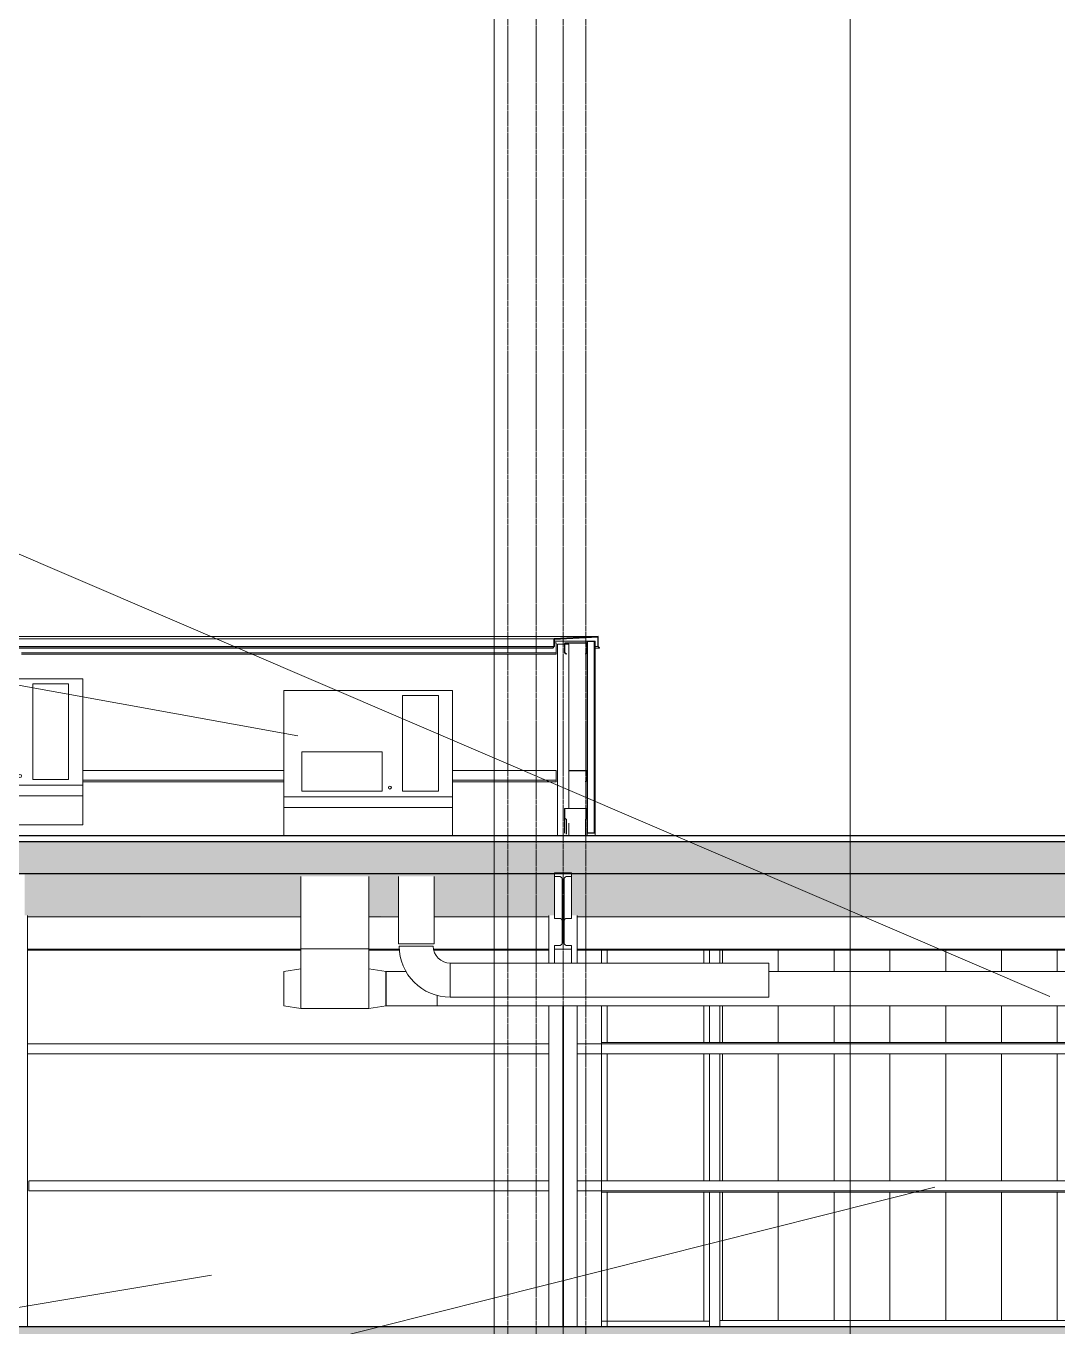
# Model space of a CAD drawing. Header units: inches. Extents: x -23445 to -52, y -314 to 853.
# Drawn here: x -22539.6 to -22175.5, y 0 to 458.8 of the extents above; entities that cross this region are included whole.
import ezdxf

# ---------------------------------------------------------------- set-up
doc = ezdxf.new("R2010")
doc.units = ezdxf.units.IN
doc.header["$MEASUREMENT"] = 0
doc.linetypes.add('Grid Line 1_2_', pattern=[0.875, 0.5, -0.125, 0.125, -0.125])
doc.linetypes.add('Hidden 1_8_', pattern=[0.1875, 0.125, -0.0625])
for name, color, linetype, lineweight in [('A-ANNO-IDEN', 131, 'Continuous', 9), ('A-CLNG', 13, 'Continuous', 9), ('A-CLNG-PATT', 13, 'Continuous', 9), ('A-FLOR', 192, 'Continuous', 9), ('A-FLOR-LEVL', 51, 'Continuous', 9), ('A-FLOR-PATT', 8, 'Continuous', 25), ('A-GLAZ-CWMG', 51, 'Continuous', 9), ('A-ROOF', 132, 'Continuous', 9), ('A-ROOF-PATT', 132, 'Continuous', 9), ('A-WALL', 113, 'Continuous', 9), ('A-WALL-PATT', 111, 'Continuous', 25), ('G-ANNO-SYMB', 111, 'Continuous', 9), ('M-EQPM', 50, 'Continuous', 9), ('M-HVAC-DUCT', 70, 'Continuous', 9), ('M-HVAC-DUCT-ANNO', 70, 'Continuous', 9), ('S-BEAM', 12, 'Continuous', 9), ('S-COLS', 52, 'Continuous', 9), ('S-GRID', 1, 'Continuous', 9)]:
    doc.layers.add(name, color=color, linetype=linetype, lineweight=lineweight)
pattern_1 = [(45, (-21811.89, 94.61), (-19.007, 19.007), []), (45, (-21811.89, 123.41), (-19.007, 19.007), [])]

# ---------------------------------------------------------------- blocks, each defined once
blk = doc.blocks.new('Struct_Xcel_Sports Complex_rvt-1-Building Section - North_South looking West _ Clinic')
at = {"layer": 'A-FLOR-PATT', "lineweight": 9}
h = blk.add_hatch(dxfattribs=at)
h.set_pattern_fill('FP_9', style=0, pattern_type=2)
h.set_pattern_definition([(50, (-21811.89, 94.61), (55.0854, -4.8198), [5.76, -63.36]), (355, (-21811.89, 94.61), (-10.6557, 57.7685), [4.608, -50.688]), (100.451, (-21807.3, 94.21), (44.4295, 52.9487), [4.895, -53.848]), (46.184, (-21811.89, 109.97), (81.9644, -12.712), [8.64, -95.04]), (96.636, (-21805.06, 108.91), (71.7815, 74.8124), [7.343, -80.772]), (351.184, (-21811.89, 109.97), (71.782, 74.8124), [6.912, -76.032]), (21, (-21804.21, 106.13), (45.842, -30.9215), [5.76, -63.36]), (326, (-21804.21, 106.13), (18.687, 55.6915), [4.608, -50.688]), (71.451, (-21800.39, 103.553), (64.529, 24.77), [4.895, -53.848]), (37.5, (-21811.89, 94.61), (0.9339, 25.5668), [2.534, -47.539, 2.534, -48.922, -50.88]), (37.5, (-21811.89, 94.61), (0.9339, 25.5668), [-101.53, 2.534, -48.346]), (7.5, (-21811.89, 94.61), (20.20404, 30.2913), [2.534, -26.803, 2.534, -46.387, -19.392]), (7.5, (-21811.89, 94.61), (20.20404, 30.2913), [-78.259, 2.534, -16.858]), (327.5, (-21829.017, 94.61), (40.9978, -1.7324), [2.534, -16.666, 2.534, -57.37, -79.488]), (327.5, (-21829.017, 94.61), (40.9978, -1.7324), [-79.104, 2.534, -76.954]), (317.5, (-21836.697, 94.61), (44.7889, 7.6878), [2.534, -22.426, 2.534, -37.248, -56.448]), (317.5, (-21836.697, 94.61), (44.7889, 7.6878), [-64.742, 2.534, -53.914])])
h.paths.add_polyline_path([(-21794.44, -6), (-20899.55, -6), (-20899.55, 0), (-22790.8, 0), (-22790.8, -6), (-21949.37, -6)], flags=0)
at = {"layer": 'A-FLOR', "color": 250, "lineweight": 25}
blk.add_line((-20899.55, 0), (-22790.8, 0), dxfattribs=at)
blk = doc.blocks.new('W-Wide Flange-Column - B3_D-1389301-Building Section - North_South looking West _ Clinic')
at = {"layer": 'S-COLS', "linetype": 'Hidden 1_8_'}
for p, q in [((-22350.21, 113.32), (-22350.21, 0)), ((-22349.9, 0), (-22349.9, 113.32))]:
    blk.add_line(p, q, dxfattribs=at)
blk = doc.blocks.new('W-Wide Flange - 2_-3_ deep-V6-Building Section - North_South looking West _ Clinic')
at = {"layer": 'S-BEAM'}
h = blk.add_hatch(dxfattribs=at)
h.set_pattern_fill('FP_1', color=256, style=0, pattern_type=2)
h.set_pattern_definition(pattern_1)
h.paths.add_polyline_path([(-22347.05, 133.21), (-22347.05, 134.57), (-22348.99, 134.59), (-22349.34, 134.76), (-22349.62, 135.15), (-22349.68, 135.46), (-22349.66, 158.18), (-22349.48, 158.53), (-22349.17, 158.78), (-22348.79, 158.87), (-22347.05, 158.87), (-22347.05, 160.23), (-22353.05, 160.23), (-22353.05, 158.87), (-22351.12, 158.85), (-22350.76, 158.67), (-22350.52, 158.36), (-22350.43, 157.98), (-22350.49, 135.15), (-22350.62, 134.9), (-22350.93, 134.65), (-22351.32, 134.57), (-22353.05, 134.57), (-22353.05, 133.21), (-22351.24, 133.21)], flags=0)
at = {"layer": 'S-BEAM', "lineweight": 15}
for p, q in [((-22347.05, 160.23), (-22353.05, 160.23)), ((-22353.05, 160.23), (-22353.05, 158.87)), ((-22353.05, 158.87), (-22351.32, 158.87)), ((-22350.43, 157.98), (-22350.43, 135.46)), ((-22349.68, 135.46), (-22349.68, 157.98)), ((-22348.79, 158.87), (-22347.05, 158.87)), ((-22347.05, 158.87), (-22347.05, 160.23)), ((-22351.32, 134.57), (-22353.05, 134.57)), ((-22353.05, 134.57), (-22353.05, 133.21)), ((-22353.05, 133.21), (-22347.05, 133.21)), ((-22347.05, 134.57), (-22348.79, 134.57)), ((-22347.05, 133.21), (-22347.05, 134.57))]:
    blk.add_line(p, q, dxfattribs=at)
at = {"layer": 'S-BEAM'}
for p, q in [((-22353.05, 144.08), (-22353.05, 158.87)), ((-22347.05, 144.08), (-22347.05, 158.87)), ((-22351.32, 144.08), (-22353.05, 144.08)), ((-22347.05, 144.08), (-22348.79, 144.08)), ((-22353.05, 128.32), (-22353.05, 133.21)), ((-22347.05, 128.32), (-22347.05, 133.21))]:
    blk.add_line(p, q, dxfattribs=at)
at = {"layer": 'S-BEAM', "lineweight": 15, "flags": 128}
for points in [[(-22351.32, 158.87), (-22351.12, 158.85), (-22350.93, 158.78), (-22350.76, 158.67), (-22350.62, 158.53), (-22350.52, 158.36), (-22350.45, 158.18), (-22350.43, 157.98)], [(-22349.68, 157.98), (-22349.66, 158.18), (-22349.59, 158.36), (-22349.48, 158.53), (-22349.34, 158.67), (-22349.17, 158.78), (-22348.99, 158.85), (-22348.79, 158.87)], [(-22350.43, 135.46), (-22350.45, 135.26), (-22350.52, 135.07), (-22350.62, 134.9), (-22350.76, 134.76), (-22350.93, 134.65), (-22351.12, 134.59), (-22351.32, 134.57)], [(-22348.79, 134.57), (-22348.99, 134.59), (-22349.17, 134.65), (-22349.34, 134.76), (-22349.48, 134.9), (-22349.59, 135.07), (-22349.66, 135.26), (-22349.68, 135.46)]]:
    blk.add_lwpolyline(points, dxfattribs=at)
at = {"layer": 'S-BEAM'}
for centre, major_axis, start_param, end_param in [((-22351.32, 143.19), (-0.89, 0), 3.141593, 4.712389), ((-22348.79, 143.19), (0.89, 0), 1.570796, 3.141593)]:
    blk.add_ellipse(centre, major_axis=major_axis, ratio=0.999133, start_param=start_param, end_param=end_param, dxfattribs=at)
blk = doc.blocks.new('Girt_C - 8_D-1405485-Building Section - North_South looking West _ Clinic')
at = {"layer": 'S-BEAM'}
for p, q in [((-22355.05, 51.55), (-22538.55, 51.55)), ((-22538.55, 48.05), (-22538.55, 51.37)), ((-22113.8, 51.55), (-22345.05, 51.55)), ((-22538.55, 48.05), (-22355.05, 48.05)), ((-22345.05, 48.05), (-22113.8, 48.05)), ((-22113.8, 47.57), (-22336.55, 47.57))]:
    blk.add_line(p, q, dxfattribs=at)
blk = doc.blocks.new('Girt_C - 8_D-1405486-Building Section - North_South looking West _ Clinic')
at = {"layer": 'S-BEAM'}
for p, q in [((-22355.05, 99.82), (-22539.05, 99.82)), ((-22113.8, 99.82), (-22345.05, 99.82)), ((-22113.8, 100.3), (-22336.55, 100.3)), ((-22539.05, 96.32), (-22355.05, 96.32)), ((-22345.05, 96.32), (-22113.8, 96.32))]:
    blk.add_line(p, q, dxfattribs=at)
blk = doc.blocks.new('W-Wide Flange-Column - B4_F-1389255-Building Section - North_South looking West _ Clinic')
at = {"layer": 'S-COLS'}
for p, q in [((-22547.05, 0), (-22547.05, 145.18)), ((-22539.05, 145.18), (-22539.05, 0))]:
    blk.add_line(p, q, dxfattribs=at)
at = {"layer": 'S-COLS', "linetype": 'Hidden 1_8_'}
for p, q in [((-22543.21, 118.48), (-22543.21, 0)), ((-22542.9, 0), (-22542.9, 118.48))]:
    blk.add_line(p, q, dxfattribs=at)
blk = doc.blocks.new('Rectangular Mullion - Profile_Polycarbonate_Lower-1212627-Building Section - North_South looking West _ Clinic')
at = {"layer": 'A-GLAZ-CWMG'}
for p, q in [((-22294.74, 0), (-22294.74, 2.24)), ((-22294.74, 2.24), (-22113.8, 2.24)), ((-22103.8, 2.24), (-21872.55, 2.24)), ((-21862.55, 2.24), (-21726.55, 2.24)), ((-21726.55, 2.24), (-21726.55, 0))]:
    blk.add_line(p, q, dxfattribs=at)
blk = doc.blocks.new('Rectangular Mullion - Profile_Polycarbonate_Upper and left-1180549-Building Section - North_South looking West _ Clinic')
at = {"layer": 'A-GLAZ-CWMG'}
for p, q in [((-22294.74, 132.85), (-22294.74, 128.32)), ((-22294.74, 113.32), (-22294.74, 100.3)), ((-22294.74, 96.33), (-22294.74, 51.53)), ((-22294.74, 47.57), (-22294.74, 0)), ((-22298.37, 0), (-22298.37, 2))]:
    blk.add_line(p, q, dxfattribs=at)
blk = doc.blocks.new('Rectangular Mullion - Exterior 2_ x 4_5_-1142339-Building Section - North_South looking West _ Clinic')
at = {"layer": 'A-GLAZ-CWMG'}
for p, q in [((-22300.37, 96.33), (-22300.37, 51.55)), ((-22298.37, 51.55), (-22298.37, 96.33)), ((-22300.37, 47.57), (-22300.37, 2)), ((-22298.37, 2), (-22298.37, 47.57)), ((-22298.37, 2), (-22300.37, 2))]:
    blk.add_line(p, q, dxfattribs=at)
blk = doc.blocks.new('Rectangular Mullion - Exterior 2_ x 4_5_-1142340-Building Section - North_South looking West _ Clinic')
at = {"layer": 'A-GLAZ-CWMG'}
for p, q in [((-22300.37, 132.85), (-22300.37, 128.32)), ((-22298.37, 128.32), (-22298.37, 132.85)), ((-22300.37, 113.32), (-22300.37, 100.3)), ((-22298.37, 100.3), (-22298.37, 113.32))]:
    blk.add_line(p, q, dxfattribs=at)
blk = doc.blocks.new('Rectangular Mullion - Exterior 2_ x 4_5_-1146634-Building Section - North_South looking West _ Clinic')
at = {"layer": 'A-GLAZ-CWMG'}
for p, q in [((-22334.55, 128.32), (-22334.55, 132.85)), ((-22334.55, 100.3), (-22334.55, 113.32))]:
    blk.add_line(p, q, dxfattribs=at)
blk = doc.blocks.new('Rectangular Mullion - Exterior 2_ x 4_5_-1146635-Building Section - North_South looking West _ Clinic')
at = {"layer": 'A-GLAZ-CWMG'}
for p, q in [((-22334.55, 51.55), (-22334.55, 96.33)), ((-22334.55, 0), (-22334.55, 47.57))]:
    blk.add_line(p, q, dxfattribs=at)
blk = doc.blocks.new('Girt_C - 8_D-1405601-Building Section - North_South looking West _ Clinic')
at = {"layer": 'S-BEAM'}
h = blk.add_hatch(dxfattribs=at)
h.set_pattern_fill('FP_1', color=256, style=0, pattern_type=2)
h.set_pattern_definition(pattern_1)
h.paths.add_polyline_path([(-22342.13, 237.31), (-22341.55, 237.8), (-22341.55, 241.11), (-22341.66, 241.11), (-22341.66, 237.85), (-22342.2, 237.4)], flags=0)
h.paths.add_polyline_path([(-22348.98, 237.31), (-22348.91, 237.4), (-22349.44, 237.85), (-22349.44, 241.11), (-22349.55, 241.11), (-22349.55, 237.8), (-22349.42, 237.69)], flags=0)
h.paths.add_polyline_path([(-22341.74, 241.19), (-22341.74, 241.3), (-22349.37, 241.3), (-22349.37, 241.19), (-22346.39, 241.19)], flags=0)
at = {"layer": 'S-BEAM', "lineweight": 15}
for p, q in [((-22349.55, 241.11), (-22349.55, 237.8)), ((-22349.44, 237.85), (-22349.44, 241.11)), ((-22341.74, 241.3), (-22349.37, 241.3)), ((-22349.37, 241.19), (-22341.74, 241.19)), ((-22341.66, 241.11), (-22341.66, 237.85)), ((-22341.55, 237.8), (-22341.55, 241.11)), ((-22349.55, 237.8), (-22348.98, 237.31)), ((-22348.91, 237.4), (-22349.44, 237.85)), ((-22348.98, 237.31), (-22348.91, 237.4)), ((-22341.66, 237.85), (-22342.2, 237.4)), ((-22342.2, 237.4), (-22342.13, 237.31)), ((-22342.13, 237.31), (-22341.55, 237.8))]:
    blk.add_line(p, q, dxfattribs=at)
for centre, radius, start, end in [((-22349.37, 241.11), 0.188, 90, 180), ((-22349.37, 241.11), 0.0782, 90, 177.8773), ((-22341.74, 241.11), 0.188, 0, 90), ((-22341.74, 241.11), 0.0782, 3.0424, 90)]:
    blk.add_arc(centre, radius, start, end, dxfattribs=at)
blk = doc.blocks.new('Girt_C - 8_D-1405602-Building Section - North_South looking West _ Clinic')
at = {"layer": 'S-BEAM', "lineweight": 15}
for p, q in [((-22349.55, 182.73), (-22349.55, 179.41)), ((-22349.55, 179.41), (-22348.98, 178.93)), ((-22349.44, 179.47), (-22349.44, 182.73)), ((-22348.91, 179.02), (-22349.44, 179.47)), ((-22341.74, 182.92), (-22349.37, 182.92)), ((-22349.37, 182.81), (-22341.74, 182.81)), ((-22348.98, 178.93), (-22348.91, 179.02)), ((-22341.66, 179.47), (-22342.2, 179.01)), ((-22342.2, 179.01), (-22342.13, 178.93)), ((-22342.13, 178.93), (-22341.55, 179.41)), ((-22341.66, 182.73), (-22341.66, 179.47)), ((-22341.55, 179.41), (-22341.55, 182.73))]:
    blk.add_line(p, q, dxfattribs=at)
at = {"layer": 'S-BEAM'}
for p, q in [((-22349.55, 174.21), (-22349.55, 179.41)), ((-22348.91, 179.02), (-22348.91, 173.86)), ((-22342.2, 179.01), (-22342.2, 173.24)), ((-22348.98, 178.93), (-22348.98, 173.78)), ((-22342.13, 178.93), (-22342.13, 173.24))]:
    blk.add_line(p, q, dxfattribs=at)
at = {"layer": 'S-BEAM', "lineweight": 15, "flags": 128}
for points in [[(-22349.37, 182.92), (-22349.44, 182.9), (-22349.5, 182.86), (-22349.54, 182.8), (-22349.55, 182.73)], [(-22349.44, 182.73), (-22349.43, 182.77), (-22349.4, 182.8), (-22349.37, 182.81)], [(-22341.55, 182.73), (-22341.57, 182.8), (-22341.61, 182.86), (-22341.67, 182.9), (-22341.74, 182.92)], [(-22341.74, 182.81), (-22341.7, 182.8), (-22341.67, 182.77), (-22341.66, 182.73)]]:
    blk.add_lwpolyline(points, dxfattribs=at)
blk = doc.blocks.new('Girt_C - 8_D-1405603-Building Section - North_South looking West _ Clinic')
at = {"layer": 'S-BEAM'}
for p, q in [((-22352.55, 241.3), (-22353.18, 241.3)), ((-22352.55, 241.3), (-22352.55, 241.11)), ((-22352.55, 241.11), (-22352.55, 237.8)), ((-22785.05, 237.8), (-22545, 237.8)), ((-22544.99, 237.31), (-22785.05, 237.31)), ((-22541.1, 237.8), (-22352.55, 237.8)), ((-22352.55, 237.31), (-22541.1, 237.31)), ((-22352.55, 237.8), (-22352.55, 237.31))]:
    blk.add_line(p, q, dxfattribs=at)
blk = doc.blocks.new('Carrier_48TC_Standard_Efficiency_Gas_Heat_Electric_Cooling_Packaged_Rooftop_Unit_3_to_15_nominal_tons - 7_5 ton 48TC__08-873531-Building Section - North_South looking West _ Clinic')
at = {"layer": 'M-EQPM'}
for p, q in [((-22448.55, 224.5), (-22389.05, 224.5)), ((-22448.55, 183.25), (-22448.55, 224.5)), ((-22394.05, 222.75), (-22406.68, 222.75)), ((-22406.68, 222.75), (-22406.68, 189)), ((-22394.05, 189), (-22394.05, 222.75)), ((-22389.05, 224.5), (-22389.05, 183.25)), ((-22413.93, 202.88), (-22442.3, 202.88)), ((-22442.3, 202.88), (-22442.3, 189)), ((-22413.93, 189), (-22413.93, 202.88)), ((-22442.3, 189), (-22413.93, 189)), ((-22406.68, 189), (-22394.05, 189)), ((-22448.55, 187), (-22389.05, 187)), ((-22448.55, 173.24), (-22448.55, 187)), ((-22389.05, 187), (-22389.05, 173.24)), ((-22389.05, 183.25), (-22448.55, 183.25))]:
    blk.add_line(p, q, dxfattribs=at)
for start, end in [(0, 180), (180, 0)]:
    blk.add_arc((-22411.18, 190.25), 0.523, start, end, dxfattribs=at)
blk = doc.blocks.new('Carrier_48TC_Standard_Efficiency_Gas_Heat_Electric_Cooling_Packaged_Rooftop_Unit_3_to_15_nominal_tons - 7_5 ton 48TC__08-V9-Building Section - North_South looking West _ Clinic')
at = {"layer": 'M-EQPM'}
for p, q in [((-22579.05, 228.58), (-22519.55, 228.58)), ((-22579.05, 187.33), (-22579.05, 228.58)), ((-22524.55, 226.83), (-22537.18, 226.83)), ((-22537.18, 226.83), (-22537.18, 193.08)), ((-22524.55, 193.08), (-22524.55, 226.83)), ((-22519.55, 228.58), (-22519.55, 187.33)), ((-22544.43, 206.96), (-22572.8, 206.96)), ((-22572.8, 206.96), (-22572.8, 193.08)), ((-22544.43, 193.08), (-22544.43, 206.96)), ((-22572.8, 193.08), (-22544.43, 193.08)), ((-22537.18, 193.08), (-22524.55, 193.08)), ((-22579.05, 191.08), (-22519.55, 191.08)), ((-22579.05, 177.08), (-22579.05, 191.08)), ((-22519.55, 191.08), (-22519.55, 177.08)), ((-22519.55, 187.33), (-22579.05, 187.33)), ((-22519.55, 177.08), (-22579.05, 177.08))]:
    blk.add_line(p, q, dxfattribs=at)
for start, end in [(0, 180), (180, 0)]:
    blk.add_arc((-22541.68, 194.33), 0.523, start, end, dxfattribs=at)
blk = doc.blocks.new('W-Wide Flange - W12X19-1098423-Building Section - North_South looking West _ Clinic')
at = {"layer": 'S-BEAM'}
for p, q in [((-22442.55, 144.7), (-22539.05, 144.7)), ((-22408.18, 144.7), (-22418.55, 144.7)), ((-22355.05, 144.7), (-22395.55, 144.7)), ((-22113.8, 144.7), (-22345.05, 144.7)), ((-22539.05, 133.2), (-22442.55, 133.2)), ((-22418.55, 133.2), (-22407.78, 133.2)), ((-22395.72, 133.2), (-22355.05, 133.2)), ((-22345.05, 133.2), (-22113.8, 133.2)), ((-22442.55, 132.85), (-22539.05, 132.85)), ((-22407.75, 132.85), (-22418.55, 132.85)), ((-22355.05, 132.85), (-22395.67, 132.85)), ((-22113.8, 132.85), (-22345.05, 132.85))]:
    blk.add_line(p, q, dxfattribs=at)
blk = doc.blocks.new('Girt_C - 8_D-V11-Building Section - North_South looking West _ Clinic')
at = {"layer": 'S-BEAM'}
for p, q in [((-22579.05, 196.3), (-22785.05, 196.3)), ((-22785.05, 192.8), (-22579.05, 192.8)), ((-22448.55, 196.3), (-22519.55, 196.3)), ((-22519.55, 192.8), (-22448.55, 192.8)), ((-22352.55, 196.3), (-22389.05, 196.3)), ((-22389.05, 192.8), (-22352.55, 192.8)), ((-22352.55, 196.3), (-22352.55, 196.11)), ((-22352.55, 196.11), (-22352.55, 192.8)), ((-22352.55, 192.8), (-22352.55, 192.31)), ((-22579.05, 192.31), (-22785.05, 192.31)), ((-22448.55, 192.31), (-22519.55, 192.31)), ((-22352.55, 192.31), (-22389.05, 192.31))]:
    blk.add_line(p, q, dxfattribs=at)
blk = doc.blocks.new('Girt_C - 8_D-1405609-Building Section - North_South looking West _ Clinic')
at = {"layer": 'S-BEAM'}
for p, q in [((-22341.74, 196.3), (-22348.1, 196.3)), ((-22348.1, 196.19), (-22341.74, 196.19)), ((-22341.66, 192.85), (-22342.2, 192.4)), ((-22342.13, 192.31), (-22341.55, 192.8)), ((-22341.66, 196.11), (-22341.66, 192.85)), ((-22342.2, 192.4), (-22342.13, 192.31))]:
    blk.add_line(p, q, dxfattribs=at)
for radius, start in [(0.187, 0), (0.0782, 3.0424)]:
    blk.add_arc((-22341.74, 196.11), radius, start, 90, dxfattribs=at)
blk = doc.blocks.new('Rectangular Mullion - Exterior 2_ x 4_5_-1146644-Building Section - North_South looking West _ Clinic')
at = {"layer": 'A-GLAZ-CWMG'}
blk.add_line((-22299.37, 2), (-22336.55, 2), dxfattribs=at)
blk = doc.blocks.new('Rectangular Elbow - Radius - 1 W-1557176-Building Section - North_South looking West _ Clinic')
at = {"layer": 'M-HVAC-DUCT'}
for p, q in [((-22405.41, 125.32), (-22412.55, 125.32)), ((-22394.55, 116.99), (-22394.55, 113.32)), ((-22412.55, 113.32), (-22394.55, 113.32))]:
    blk.add_line(p, q, dxfattribs=at)
blk = doc.blocks.new('Rectangular Elbow - Radius - 1 W-1463498-Building Section - North_South looking West _ Clinic')
at = {"layer": 'M-HVAC-DUCT'}
for p, q in [((-22442.55, 133.32), (-22418.55, 133.32)), ((-22442.55, 112.32), (-22442.55, 133.32)), ((-22418.55, 112.32), (-22418.55, 133.32)), ((-22442.55, 112.32), (-22418.55, 112.32)), ((-22418.55, 112.32), (-22442.55, 112.32))]:
    blk.add_line(p, q, dxfattribs=at)
blk = doc.blocks.new('Rectangular Transition - Angle - 45 Degree-1559737-Building Section - North_South looking West _ Clinic')
at = {"layer": 'M-HVAC-DUCT'}
for p, q in [((-22442.55, 126.32), (-22448.55, 125.32)), ((-22448.55, 113.32), (-22448.55, 125.32)), ((-22412.55, 125.32), (-22418.55, 126.32)), ((-22412.55, 125.32), (-22412.55, 113.32)), ((-22448.55, 113.32), (-22442.55, 112.32)), ((-22442.55, 112.32), (-22418.55, 112.32)), ((-22412.55, 113.32), (-22418.55, 112.32))]:
    blk.add_line(p, q, dxfattribs=at)
blk = doc.blocks.new('Rectangular Elbow - Radius - 1 W-1464269-Building Section - North_South looking West _ Clinic')
at = {"layer": 'M-HVAC-DUCT'}
for p, q in [((-22407.87, 134.32), (-22395.87, 134.32)), ((-22389.87, 128.32), (-22389.87, 116.32))]:
    blk.add_line(p, q, dxfattribs=at)
for radius in [18, 6]:
    blk.add_arc((-22389.87, 134.32), radius, 180, 270, dxfattribs=at)

msp = doc.modelspace()

# ---------------------------------------------------------------- hatches: boundary and pattern name
at = {"layer": 'A-CLNG-PATT'}
h = msp.add_hatch(dxfattribs=at)
h.set_pattern_fill('FP_4', color=256, style=0, pattern_type=2)
h.set_pattern_definition([(161.57, (-21810.93, 95.57), (-7.6802237, -0.0009796), [0, -54.643, 6.067, 0]), (18.43, (-21812.85, 95.57), (-7.6802237, 0.0009796), [0, -54.643, 6.067, 0]), (108.43, (-21810.93, 95.57), (3.838295, -19.2013653), [18.211, -42.499]), (71.57, (-21812.85, 95.57), (3.838295, 19.2013653), [18.211, -42.499])])
h.paths.add_polyline_path([(-22786.55281, 159.97351), (-20891.55281, 159.97351), (-20891.55281, 171.10816), (-22786.55281, 171.10816), (-22786.55281, 164.44918)], flags=0)
at = {"layer": 'A-CLNG-PATT', "lineweight": 5}
h = msp.add_hatch(color=256, dxfattribs=at)
h.paths.add_polyline_path([(-20907.55281, 144.60753), (-20907.55281, 145.17003), (-20905.55281, 145.21581), (-20905.55281, 159.97351), (-21140.80281, 159.97351), (-21140.80281, 145.15961), (-21138.80281, 145.15961), (-21138.80281, 144.86816), (-20908.05281, 144.86816), (-20908.05281, 144.60753)], flags=0)
h.paths.add_polyline_path([(-21621.30281, 144.86816), (-21481.42781, 144.91868), (-21481.42781, 159.97351), (-21623.30281, 159.97351), (-21623.30281, 145.15961), (-21621.30281, 145.15961), (-21621.30281, 144.91868)], flags=0)
h.paths.add_polyline_path([(-22549.74712, 144.86816), (-22547.05281, 144.91868), (-22547.05281, 145.18045), (-22546.05281, 145.18045), (-22546.05281, 159.97351), (-22780.30281, 159.97351), (-22780.30281, 148.82107), (-22613.05281, 148.82107), (-22613.05281, 144.86816), (-22569.114, 144.86816)], flags=0)
h.paths.add_polyline_path([(-22356.07837, 144.86816), (-22355.05281, 144.91868), (-22355.05281, 145.15961), (-22353.05281, 145.15961), (-22353.05281, 159.97351), (-22540.05281, 159.97351), (-22540.05281, 145.18045), (-22539.05281, 145.18045), (-22539.05281, 144.86816), (-22442.55281, 144.91868), (-22442.55281, 158.90701), (-22418.55281, 158.90701), (-22418.55281, 144.86816), (-22408.17781, 144.91868), (-22408.17781, 158.90701), (-22395.55281, 158.90701), (-22395.55281, 144.86816), (-22375.44525, 144.86816)], flags=0)
h.paths.add_polyline_path([(-22103.80281, 144.86816), (-21872.55281, 144.91868), (-21872.55281, 145.15961), (-21870.55281, 145.15961), (-21870.55281, 159.97351), (-22105.80281, 159.97351), (-22105.80281, 145.15961), (-22103.80281, 145.15961), (-22103.80281, 144.91868)], flags=0)
h.paths.add_polyline_path([(-21368.36775, 144.86816), (-21148.80281, 144.91868), (-21148.80281, 145.15961), (-21146.80281, 145.15961), (-21146.80281, 159.97351), (-21382.05281, 159.97351), (-21382.05281, 145.15961), (-21380.05281, 145.15961), (-21380.05281, 144.86816), (-21378.05119, 144.86816)], flags=0)
h.paths.add_polyline_path([(-22113.80281, 144.86816), (-22113.80281, 145.15961), (-22111.80281, 145.15961), (-22111.80281, 159.97351), (-22347.05281, 159.97351), (-22347.05281, 145.15961), (-22345.05281, 145.15961), (-22345.05281, 144.86816), (-22113.99244, 144.86816)], flags=0)
h.paths.add_polyline_path([(-21862.55281, 144.86816), (-21631.30281, 144.91868), (-21631.30281, 145.15961), (-21629.30281, 145.15961), (-21629.30281, 159.97351), (-21864.55281, 159.97351), (-21864.55281, 145.15961), (-21862.55281, 145.15961), (-21862.55281, 144.91868)], flags=0)
h.paths.add_polyline_path([(-21475.42781, 144.86816), (-21390.05281, 144.91868), (-21390.05281, 145.15961), (-21388.05281, 145.15961), (-21388.05281, 159.97351), (-21475.42781, 159.97351), (-21475.42781, 144.91868)], flags=0)
h.paths.add_polyline_path([(-22786.55281, 148.82107), (-22786.30281, 148.82107), (-22786.30281, 159.97351), (-22786.55281, 159.97351), (-22786.55281, 149.80131)], flags=0)
at = {"layer": 'A-ROOF-PATT'}
h = msp.add_hatch(dxfattribs=at)
h.set_pattern_fill('FP_6', color=256, style=0, pattern_type=2)
h.set_pattern_definition([(90, (-174.388, -762.154), (-16.082, 1e-15), [])])
h.paths.add_polyline_path([(-22808.30281, 153.07136), (-22798.61531, 153.07136), (-22798.61531, 153.86084), (-22808.30281, 153.86084)], flags=0)
h.paths.add_polyline_path([(-20878.55281, 153.07136), (-20878.55281, 153.86084), (-20889.05281, 153.86084), (-20889.03759, 153.07136), (-20879.70368, 153.07136)], flags=0)
h.paths.add_polyline_path([(-20884.19587, 155.40267), (-20878.55281, 155.40267), (-20878.55281, 155.87239), (-20889.05281, 155.87239), (-20889.05281, 155.40267), (-20887.485, 155.40267)], flags=0)
h.paths.add_polyline_path([(-20900.30281, 171.10816), (-20900.30281, 171.23837), (-22786.55281, 171.23837), (-22786.55281, 171.10816), (-20903.56275, 171.10816)], flags=0)
at = {"layer": 'A-WALL-PATT', "lineweight": 9}
h = msp.add_hatch(dxfattribs=at)
h.set_pattern_fill('FP_8', color=256, style=0, pattern_type=2)
h.set_pattern_definition([(90, (-21722.99, 0), (-19.685, 1e-15), [])])
h.paths.add_polyline_path([(-21949.374, 2.244), (-21872.55281, 2.30677), (-21949.46336, 47.57168), (-22027.07871, 47.57168), (-22103.80281, 2.38562), (-22103.80281, 2.244), (-22026.8415, 2.244)], flags=0)
h.paths.add_polyline_path([(-22294.74331, 2.244), (-22113.80281, 2.244), (-22113.80281, 47.57168), (-22294.74331, 47.57168)], flags=0)
h.paths.add_polyline_path([(-21833.17275, 2.244), (-21726.54981, 2.244), (-21726.54981, 47.57168), (-21862.55281, 47.57168), (-21862.55281, 2.244), (-21852.53962, 2.244)], flags=0)
h.paths.add_polyline_path([(-21872.55281, 3.46731), (-21872.55281, 47.57168), (-21947.44025, 47.57168), (-21930.34053, 37.50093)], flags=0)
h.paths.add_polyline_path([(-22103.80281, 3.54616), (-22029.10463, 47.57168), (-22103.80281, 47.57168), (-22103.80281, 3.65932)], flags=0)
h.paths.add_polyline_path([(-22041.25432, 51.55469), (-22022.28627, 51.55469), (-21989.24202, 71.02996), (-22032.18401, 96.32031), (-22103.80281, 96.32031), (-22103.80281, 51.55469), (-22065.57525, 51.55469)], flags=0)
h.paths.add_polyline_path([(-22020.27554, 51.55469), (-21956.17378, 51.55469), (-21988.25694, 70.43546), (-22020.31572, 51.55469)], flags=0)
h.paths.add_polyline_path([(-22259.244, 51.55469), (-22113.80281, 51.55469), (-22113.80281, 96.32031), (-22294.74331, 96.32031), (-22294.74331, 51.55469)], flags=0)
h.paths.add_polyline_path([(-21794.439, 51.55469), (-21726.54981, 51.55469), (-21726.54981, 96.32031), (-21862.55281, 96.32031), (-21862.55281, 51.55469)], flags=0)
h.paths.add_polyline_path([(-21954.16026, 51.55469), (-21872.55281, 51.55469), (-21872.55281, 96.32031), (-21944.3055, 96.32031), (-21987.25948, 71.0229), (-21954.20324, 51.55469)], flags=0)
h.paths.add_polyline_path([(-21988.24475, 71.60317), (-21946.27605, 96.32031), (-22030.21346, 96.32031), (-21988.36434, 71.6736)], flags=0)
h.paths.add_polyline_path([(-21949.374, 100.30332), (-21939.51307, 100.30332), (-21917.41073, 113.32032), (-22059.07878, 113.32032), (-22036.97644, 100.30332), (-21988.10775, 100.30332)], flags=0)
h.paths.add_polyline_path([(-21862.55281, 100.30332), (-21726.54981, 100.30332), (-21726.54981, 113.32032), (-21862.55281, 113.32032)], flags=0)
h.paths.add_polyline_path([(-22113.80281, 100.30332), (-22113.80281, 113.32032), (-22294.74331, 113.32032), (-22294.74331, 100.30332), (-22181.7765, 100.30332)], flags=0)
h.paths.add_polyline_path([(-22103.80281, 100.30332), (-22038.94699, 100.30332), (-22061.04933, 113.32032), (-22103.80281, 113.32032)], flags=0)
h.paths.add_polyline_path([(-21872.55281, 100.30332), (-21872.55281, 113.32032), (-21915.44018, 113.32032), (-21937.54252, 100.30332)], flags=0)
h.paths.add_polyline_path([(-22220.51025, 125.32032), (-22113.80281, 125.38818), (-22113.80281, 132.85208), (-22294.74331, 132.85208), (-22294.74331, 128.32032), (-22277.45906, 128.32032), (-22277.45906, 125.32032), (-22259.244, 125.32032)], flags=0)
h.paths.add_polyline_path([(-21755.70525, 125.32032), (-21726.54981, 125.32032), (-21726.54981, 132.85208), (-21862.55281, 132.85208), (-21862.55281, 125.32032), (-21794.439, 125.32032)], flags=0)
h.paths.add_polyline_path([(-22065.57525, 125.32032), (-21897.03522, 125.32032), (-21884.24658, 132.85208), (-22092.24293, 132.85208), (-22079.45429, 125.32032), (-22079.11783, 125.32032)], flags=0)
h.paths.add_polyline_path([(-21872.55281, 125.32032), (-21872.55281, 132.85208), (-21882.27603, 132.85208), (-21895.06467, 125.32032), (-21891.27337, 125.32032)], flags=0)
h.paths.add_polyline_path([(-22081.42484, 125.32032), (-22094.21348, 132.85208), (-22103.80281, 132.85208), (-22103.80281, 125.32032), (-22084.94212, 125.32032)], flags=0)

# ---------------------------------------------------------------- linework, layer by layer
at = {"layer": 'A-ANNO-IDEN', "color": 153}
for p, q in [((-22178.37083, 116.57888), (-22961.22935, 452.28126)), ((-22443.68495, 208.51507), (-22936.81477, 297.74625)), ((-22218.89625, 49.34291), (-22961.22935, -137.15983)), ((-22474.07407, 18.22431), (-22961.22935, -63.00424))]:
    msp.add_line(p, q, dxfattribs=at)
at = {"layer": 'A-CLNG', "lineweight": 25}
for p, q in [((-20891.55281, 171.10816), (-22786.55281, 171.10816)), ((-22786.55281, 159.97351), (-21481.42781, 159.97351))]:
    msp.add_line(p, q, dxfattribs=at)
at = {"layer": 'A-FLOR-LEVL', "linetype": 'Grid Line 1_2_'}
msp.add_line((-23227.3711, 0), (-20111.40408, 0), dxfattribs=at)
at = {"layer": 'A-ROOF', "lineweight": 25}
for p, q in [((-22786.55281, 171.23837), (-20900.30281, 171.23837)), ((-20889.05281, 173.2401), (-22785.05281, 173.2401))]:
    msp.add_line(p, q, dxfattribs=at)
at = {"layer": 'A-WALL'}
for p, q in [((-22798.30281, 243.5), (-22337.74031, 243.5)), ((-22785.05281, 239.45581), (-22353.69612, 239.45581)), ((-22784.11531, 242.68768), (-22353.24031, 242.68768)), ((-22784.11531, 240), (-22353.24031, 240)), ((-22783.61531, 239.5), (-22353.74031, 239.5)), ((-22338.74031, 241.83088), (-22353.17781, 241.83088)), ((-22339.05281, 241.75), (-22339.05281, 174.24097)), ((-22338.74031, 241.75), (-22338.74031, 241.83088)), ((-22338.74031, 239.97411), (-22337.80281, 239.97411)), ((-22338.74031, 239.45581), (-22337.2845, 239.45581)), ((-22341.55281, 173.2401), (-22341.55281, 174.24097)), ((-22338.74031, 174.24097), (-22338.74031, 173.2401)), ((-22336.55281, 128.32032), (-22336.55281, 132.85208)), ((-22336.55281, 0), (-22336.55281, 113.32032))]:
    msp.add_line(p, q, dxfattribs=at)
at = {"layer": 'A-WALL', "lineweight": 25}
for p, q in [((-22337.74031, 243.5), (-22353.24031, 242.68768)), ((-22353.17781, 242.62837), (-22337.80281, 243.43414)), ((-22337.80281, 243.43414), (-22337.80281, 239.97411)), ((-22337.74031, 240), (-22337.74031, 243.5)), ((-22353.24031, 240), (-22353.74031, 239.5)), ((-22353.74031, 239.5), (-22353.69612, 239.45581)), ((-22353.69612, 239.45581), (-22353.17781, 239.97411)), ((-22353.24031, 242.68768), (-22353.24031, 240)), ((-22353.17781, 239.97411), (-22353.17781, 242.62837)), ((-22341.55281, 241.75), (-22341.55281, 174.24097)), ((-22338.74031, 241.75), (-22341.55281, 241.75)), ((-22338.74031, 174.24097), (-22338.74031, 241.75)), ((-22337.80281, 239.97411), (-22337.2845, 239.45581)), ((-22337.24031, 239.5), (-22337.74031, 240)), ((-22337.2845, 239.45581), (-22337.24031, 239.5)), ((-22341.55281, 174.24097), (-22338.74031, 174.24097))]:
    msp.add_line(p, q, dxfattribs=at)
at = {"layer": 'G-ANNO-SYMB'}
for p, q in [((-22374.35697, 545.15708), (-22374.35697, -79.66081)), ((-22248.83309, 545.15708), (-22248.83309, -79.66081))]:
    msp.add_line(p, q, dxfattribs=at)
at = {"layer": 'M-HVAC-DUCT'}
for p, q in [((-22442.55281, 133.32032), (-22442.55281, 158.90701)), ((-22418.55281, 158.90701), (-22418.55281, 133.32032)), ((-22408.17781, 135.07476), (-22408.17781, 158.90701)), ((-22395.55281, 158.90701), (-22395.55281, 135.07476)), ((-22418.55281, 133.32032), (-22442.55281, 133.32032)), ((-22395.55281, 135.07476), (-22408.17781, 135.07476)), ((-22389.86531, 116.32032), (-22389.86531, 128.32032)), ((-22277.45906, 128.32032), (-22389.86531, 128.32032)), ((-22277.45906, 128.32032), (-22277.45906, 116.32032)), ((-21624.89269, 125.32032), (-22277.45906, 125.32032)), ((-22394.55281, 113.32032), (-22394.55281, 116.99128)), ((-22277.45906, 116.32032), (-22389.86531, 116.32032)), ((-21624.89269, 113.32032), (-22394.55281, 113.32032))]:
    msp.add_line(p, q, dxfattribs=at)
at = {"layer": 'M-HVAC-DUCT-ANNO'}
for p, q in [((-22448.55281, 113.32032), (-22448.55281, 125.32032)), ((-22412.55281, 125.32032), (-22412.55281, 113.32032))]:
    msp.add_line(p, q, dxfattribs=at)
at = {"layer": 'S-COLS'}
for p, q in [((-22352.05281, 240.82637), (-22352.05281, 173.2401)), ((-22350.05281, 240.82637), (-22352.00267, 240.82637)), ((-22349.53188, 240.82637), (-22350.05281, 240.82637)), ((-22348.10295, 240.82637), (-22349.43287, 240.82637)), ((-22348.05281, 182.91723), (-22348.05281, 240.82637)), ((-22348.05281, 173.2401), (-22348.05281, 177.64655)), ((-22355.05281, 128.32032), (-22355.05281, 145.15961)), ((-22345.05281, 145.15961), (-22345.05281, 128.32032)), ((-22355.05281, 0), (-22355.05281, 113.32032)), ((-22345.05281, 113.32032), (-22345.05281, 0))]:
    msp.add_line(p, q, dxfattribs=at)
at = {"layer": 'S-GRID', "linetype": 'Grid Line 1_2_'}
for p, q in [((-22369.55281, -273.16081), (-22369.55281, 738.65708)), ((-22359.55281, -273.16081), (-22359.55281, 738.65708)), ((-22359.55281, -273.16081), (-22359.55281, 738.65708)), ((-22350.05281, -273.16081), (-22350.05281, 738.65708)), ((-22342.05281, -273.16081), (-22342.05281, 738.65708))]:
    msp.add_line(p, q, dxfattribs=at)

# ---------------------------------------------------------------- block references
at = {"lineweight": 5}
msp.add_blockref('Struct_Xcel_Sports Complex_rvt-1-Building Section - North_South looking West _ Clinic', (0, 0), dxfattribs=at)
at = {"layer": 'A-GLAZ-CWMG'}
for name in ['Rectangular Mullion - Exterior 2_ x 4_5_-1146634-Building Section - North_South looking West _ Clinic', 'Rectangular Mullion - Exterior 2_ x 4_5_-1142340-Building Section - North_South looking West _ Clinic', 'Rectangular Mullion - Profile_Polycarbonate_Upper and left-1180549-Building Section - North_South looking West _ Clinic', 'Rectangular Mullion - Exterior 2_ x 4_5_-1146635-Building Section - North_South looking West _ Clinic', 'Rectangular Mullion - Exterior 2_ x 4_5_-1142339-Building Section - North_South looking West _ Clinic', 'Rectangular Mullion - Exterior 2_ x 4_5_-1146644-Building Section - North_South looking West _ Clinic', 'Rectangular Mullion - Profile_Polycarbonate_Lower-1212627-Building Section - North_South looking West _ Clinic']:
    msp.add_blockref(name, (0, 0), dxfattribs=at)
at = {"layer": 'M-EQPM'}
for name in ['Carrier_48TC_Standard_Efficiency_Gas_Heat_Electric_Cooling_Packaged_Rooftop_Unit_3_to_15_nominal_tons - 7_5 ton 48TC__08-V9-Building Section - North_South looking West _ Clinic', 'Carrier_48TC_Standard_Efficiency_Gas_Heat_Electric_Cooling_Packaged_Rooftop_Unit_3_to_15_nominal_tons - 7_5 ton 48TC__08-873531-Building Section - North_South looking West _ Clinic']:
    msp.add_blockref(name, (0, 0), dxfattribs=at)
at = {"layer": 'M-HVAC-DUCT'}
for name in ['Rectangular Elbow - Radius - 1 W-1463498-Building Section - North_South looking West _ Clinic', 'Rectangular Elbow - Radius - 1 W-1464269-Building Section - North_South looking West _ Clinic', 'Rectangular Transition - Angle - 45 Degree-1559737-Building Section - North_South looking West _ Clinic', 'Rectangular Elbow - Radius - 1 W-1557176-Building Section - North_South looking West _ Clinic']:
    msp.add_blockref(name, (0, 0), dxfattribs=at)
at = {"layer": 'S-BEAM'}
for name in ['Girt_C - 8_D-1405603-Building Section - North_South looking West _ Clinic', 'Girt_C - 8_D-1405601-Building Section - North_South looking West _ Clinic', 'Girt_C - 8_D-V11-Building Section - North_South looking West _ Clinic', 'Girt_C - 8_D-1405609-Building Section - North_South looking West _ Clinic', 'Girt_C - 8_D-1405602-Building Section - North_South looking West _ Clinic', 'W-Wide Flange - 2_-3_ deep-V6-Building Section - North_South looking West _ Clinic', 'W-Wide Flange - W12X19-1098423-Building Section - North_South looking West _ Clinic', 'Girt_C - 8_D-1405486-Building Section - North_South looking West _ Clinic', 'Girt_C - 8_D-1405485-Building Section - North_South looking West _ Clinic']:
    msp.add_blockref(name, (0, 0), dxfattribs=at)
at = {"layer": 'S-COLS'}
msp.add_blockref('W-Wide Flange-Column - B4_F-1389255-Building Section - North_South looking West _ Clinic', (0, 0), dxfattribs=at)
at = {"layer": 'S-COLS', "linetype": 'Hidden 1_8_'}
msp.add_blockref('W-Wide Flange-Column - B3_D-1389301-Building Section - North_South looking West _ Clinic', (0, 0), dxfattribs=at)

doc.saveas('drawing.dxf')
